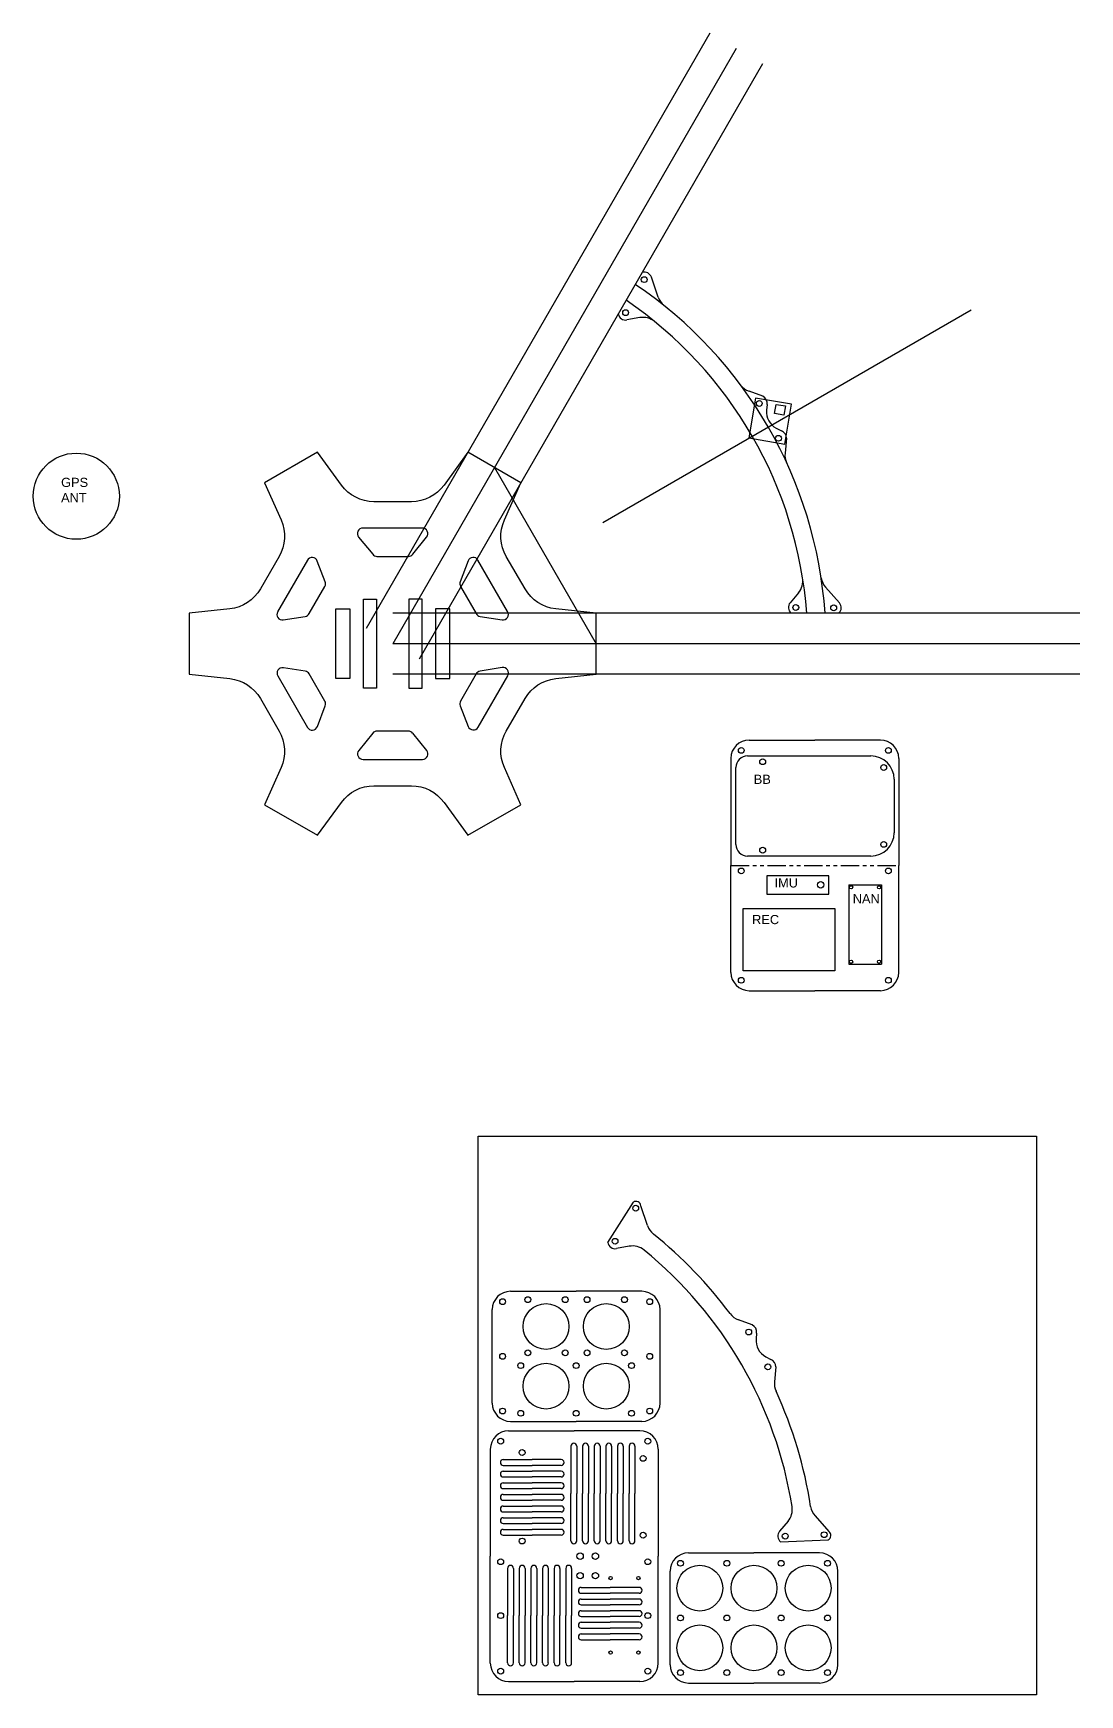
# Model space of a CAD drawing. Header units: millimetres. Extents: x -540 to 848, y -678 to 229.
# Drawn here: x 277 to 848, y -678 to 229 of the extents above; entities that cross this region are included whole.
import ezdxf

# ---------------------------------------------------------------- set-up
doc = ezdxf.new("R2010")
doc.units = ezdxf.units.MM
doc.header["$MEASUREMENT"] = 0
doc.linetypes.add('PHANTOM2', pattern=[1.25, 0.625, -0.125, 0.125, -0.125, 0.125, -0.125])
doc.styles.get("Standard").update_dxf_attribs({"font": 'arial.ttf'})

# ---------------------------------------------------------------- blocks, each defined once
blk = doc.blocks.new('*U3')
for p, q in [((3.32, 15.54), (-12.89, -12.54)), ((13.09, 3.82), (8.72, 15.12)), ((4.32, -13.6), (12.89, 1.24)), ((-9.81, -17), (2.19, -15.07))]:
    blk.add_line(p, q)
for centre, start, end in [((5.92, 14.04), 21.1272, 150), ((10.29, 2.74), 330, 21.1272), ((-10.29, -14.04), 150, 279.14916), ((1.72, -12.1), 279.14916, 330)]:
    blk.add_arc(centre, 3, start, end)
blk = doc.blocks.new('*U4')
at = {"color": 0, "linetype": 'ByBlock', "lineweight": -2, "transparency": 16777216}
for p, rotation in [((474.13, -46.34), 299.9999999999998), ((524.02, -76.36), 239.9999999999999), ((422.14, -132.76), 59.99999999999997), ((522.98, -134.58), 180), ((472.03, -162.78), 120)]:
    blk.add_blockref('*U3', p, dxfattribs=dict(at, rotation=rotation))
blk.add_blockref('*U3', (423.19, -74.54), dxfattribs=at)

msp = doc.modelspace()

# ---------------------------------------------------------------- linework, layer by layer
for p, q in [((646.15, 228.5), (458.66, -96.23)), ((660.57, 220.18), (473.08, -104.56)), ((674.99, 211.85), (487.5, -112.88)), ((617.89, 84.6), (614.27, 95.39)), ((587.77, -38.35), (788.7, 77.66)), ((607.95, 73.34), (600.91, 72.08)), ((671.08, 29.42), (667.41, 7.73)), ((675.07, 30.44), (667.56, 33.16)), ((690.8, 26.08), (671.08, 29.42)), ((677.44, 25.92), (677.15, 22.81)), ((687.13, 4.39), (690.8, 26.08)), ((682.42, 13.05), (685.18, 11.59)), ((667.41, 7.73), (687.13, 4.39)), ((687.96, 7.52), (687.18, -0.65)), ((432, -0.11), (403.16, -16.76)), ((543, -16.76), (514.16, -0.11)), ((528.58, -8.43), (584.08, -104.56)), ((694.58, -76.71), (689.97, -82.18)), ((709.31, -73.73), (716.84, -82.27)), ((362.08, -87.91), (362.08, -121.21)), ((848.06, -87.91), (473.08, -87.91)), ((584.08, -121.21), (584.08, -87.91)), ((848.06, -104.56), (473.08, -104.56)), ((848.06, -121.21), (473.08, -121.21)), ((667.65, -157.08), (703.45, -157.08)), ((673.98, -157.08), (703.45, -157.08)), ((732.92, -157.08), (703.45, -157.08)), ((739.25, -157.08), (703.45, -157.08)), ((657.65, -167.08), (657.65, -225.45)), ((660.39, -214.02), (660.39, -172.11)), ((666.74, -165.76), (734.05, -165.76)), ((749.25, -167.08), (749.25, -225.45)), ((746.75, -178.46), (746.75, -207.67)), ((403.16, -192.36), (432, -209.01)), ((514.16, -209.01), (543, -192.36)), ((657.65, -283.82), (657.65, -225.45)), ((734.05, -220.37), (666.74, -220.37)), ((749.25, -283.82), (749.25, -225.45)), ((677.19, -231.09), (677.19, -241.09)), ((711.19, -231.09), (677.19, -231.09)), ((711.19, -241.09), (711.19, -231.09)), ((677.19, -241.09), (711.19, -241.09)), ((721.99, -236.16), (739.77, -236.16)), ((721.99, -236.16), (721.99, -279.34)), ((739.77, -236.16), (739.77, -279.34)), ((664.32, -283.02), (664.32, -249.02)), ((664.32, -249.02), (714.32, -249.02)), ((714.32, -249.02), (714.32, -283.02)), ((721.99, -279.34), (739.77, -279.34)), ((714.32, -283.02), (664.32, -283.02)), ((667.65, -293.82), (703.45, -293.82)), ((673.98, -293.82), (703.45, -293.82)), ((732.92, -293.82), (703.45, -293.82)), ((739.25, -293.82), (703.45, -293.82)), ((519.66, -373.13), (824.46, -373.13)), ((519.66, -677.93), (519.66, -373.13)), ((824.46, -373.13), (824.46, -677.93)), ((590.45, -431.2), (604.42, -409.17)), ((612.14, -421.98), (608.52, -411.19)), ((602.2, -433.25), (595.15, -434.5)), ((537.39, -457.82), (573.2, -457.82)), ((543.73, -457.82), (573.2, -457.82)), ((602.67, -457.82), (573.2, -457.82)), ((609, -457.82), (573.2, -457.82)), ((527.39, -518.8), (527.39, -467.82)), ((619, -518.8), (619, -467.82)), ((669.32, -476.14), (661.81, -473.42)), ((671.69, -480.67), (671.4, -483.77)), ((676.67, -493.53), (679.43, -495)), ((682.21, -499.06), (681.43, -507.23)), ((536.35, -533.96), (572.15, -533.96)), ((537.39, -528.8), (573.2, -528.8)), ((542.68, -533.96), (572.15, -533.96)), ((543.73, -528.8), (573.2, -528.8)), ((601.62, -533.96), (572.15, -533.96)), ((607.95, -533.96), (572.15, -533.96)), ((602.67, -528.8), (573.2, -528.8)), ((609, -528.8), (573.2, -528.8)), ((570.35, -542.35), (570.35, -568.14)), ((573.52, -542.35), (573.52, -568.14)), ((576.7, -542.35), (576.7, -568.14)), ((579.87, -542.35), (579.87, -568.14)), ((583.05, -542.35), (583.05, -568.14)), ((586.22, -542.35), (586.22, -568.14)), ((589.4, -542.35), (589.4, -568.14)), ((592.57, -542.35), (592.57, -568.14)), ((595.75, -542.35), (595.75, -568.14)), ((598.92, -542.35), (598.92, -568.14)), ((602.1, -542.35), (602.1, -568.14)), ((605.27, -542.35), (605.27, -568.14)), ((526.35, -543.96), (526.35, -602.32)), ((533.43, -549.59), (549.25, -549.59)), ((533.43, -552.77), (549.25, -552.77)), ((565.06, -549.59), (549.25, -549.59)), ((565.06, -552.77), (549.25, -552.77)), ((617.95, -543.96), (617.95, -602.32)), ((533.43, -555.94), (549.25, -555.94)), ((533.43, -559.12), (549.25, -559.12)), ((565.06, -555.94), (549.25, -555.94)), ((565.06, -559.12), (549.25, -559.12)), ((533.43, -562.29), (549.25, -562.29)), ((533.43, -565.47), (549.25, -565.47)), ((533.43, -568.64), (549.25, -568.64)), ((565.06, -562.29), (549.25, -562.29)), ((565.06, -565.47), (549.25, -565.47)), ((565.06, -568.64), (549.25, -568.64)), ((570.35, -593.93), (570.35, -568.14)), ((573.52, -593.93), (573.52, -568.14)), ((576.7, -593.93), (576.7, -568.14)), ((579.87, -593.93), (579.87, -568.14)), ((583.05, -593.93), (583.05, -568.14)), ((586.22, -593.93), (586.22, -568.14)), ((589.4, -593.93), (589.4, -568.14)), ((592.57, -593.93), (592.57, -568.14)), ((595.75, -593.93), (595.75, -568.14)), ((598.92, -593.93), (598.92, -568.14)), ((602.1, -593.93), (602.1, -568.14)), ((605.27, -593.93), (605.27, -568.14)), ((533.43, -571.82), (549.25, -571.82)), ((533.43, -574.99), (549.25, -574.99)), ((533.43, -578.17), (549.25, -578.17)), ((565.06, -571.82), (549.25, -571.82)), ((565.06, -574.99), (549.25, -574.99)), ((565.06, -578.17), (549.25, -578.17)), ((533.43, -581.34), (549.25, -581.34)), ((533.43, -584.52), (549.25, -584.52)), ((533.43, -587.69), (549.25, -587.69)), ((565.06, -581.34), (549.25, -581.34)), ((565.06, -584.52), (549.25, -584.52)), ((565.06, -587.69), (549.25, -587.69)), ((688.83, -583.29), (684.22, -588.76)), ((703.56, -580.31), (711.09, -588.85)), ((533.43, -590.87), (549.25, -590.87)), ((565.06, -590.87), (549.25, -590.87)), ((684.73, -594.49), (710.79, -593.41)), ((526.35, -660.69), (526.35, -602.32)), ((617.95, -660.69), (617.95, -602.32)), ((634.46, -600.54), (670.26, -600.54)), ((640.79, -600.54), (670.26, -600.54)), ((699.73, -600.54), (670.26, -600.54)), ((706.06, -600.54), (670.26, -600.54)), ((535.79, -608.96), (535.79, -634.75)), ((538.96, -608.96), (538.96, -634.75)), ((542.14, -608.96), (542.14, -634.75)), ((545.31, -608.96), (545.31, -634.75)), ((548.49, -608.96), (548.49, -634.75)), ((551.66, -608.96), (551.66, -634.75)), ((554.84, -608.96), (554.84, -634.75)), ((558.01, -608.96), (558.01, -634.75)), ((561.19, -608.96), (561.19, -634.75)), ((564.36, -608.96), (564.36, -634.75)), ((567.54, -608.96), (567.54, -634.75)), ((570.71, -608.96), (570.71, -634.75)), ((624.46, -661.52), (624.46, -610.54)), ((716.06, -661.52), (716.06, -610.54)), ((576, -619.36), (591.82, -619.36)), ((576, -622.53), (591.82, -622.53)), ((607.63, -619.36), (591.82, -619.36)), ((607.63, -622.53), (591.82, -622.53)), ((576, -625.71), (591.82, -625.71)), ((576, -628.88), (591.82, -628.88)), ((576, -632.06), (591.82, -632.06)), ((607.63, -625.71), (591.82, -625.71)), ((607.63, -628.88), (591.82, -628.88)), ((607.63, -632.06), (591.82, -632.06)), ((535.79, -660.54), (535.79, -634.75)), ((538.96, -660.54), (538.96, -634.75)), ((542.14, -660.54), (542.14, -634.75)), ((545.31, -660.54), (545.31, -634.75)), ((548.49, -660.54), (548.49, -634.75)), ((551.66, -660.54), (551.66, -634.75)), ((554.84, -660.54), (554.84, -634.75)), ((558.01, -660.54), (558.01, -634.75)), ((561.19, -660.54), (561.19, -634.75)), ((564.36, -660.54), (564.36, -634.75)), ((567.54, -660.54), (567.54, -634.75)), ((570.71, -660.54), (570.71, -634.75)), ((576, -635.23), (591.82, -635.23)), ((576, -638.41), (591.82, -638.41)), ((576, -641.58), (591.82, -641.58)), ((607.63, -635.23), (591.82, -635.23)), ((607.63, -638.41), (591.82, -638.41)), ((607.63, -641.58), (591.82, -641.58)), ((576, -644.76), (591.82, -644.76)), ((576, -647.93), (591.82, -647.93)), ((607.63, -644.76), (591.82, -644.76)), ((607.63, -647.93), (591.82, -647.93)), ((536.35, -670.69), (572.15, -670.69)), ((542.68, -670.69), (572.15, -670.69)), ((601.62, -670.69), (572.15, -670.69)), ((607.95, -670.69), (572.15, -670.69)), ((824.46, -677.93), (519.66, -677.93)), ((634.46, -671.52), (670.26, -671.52)), ((640.79, -671.52), (670.26, -671.52)), ((699.73, -671.52), (670.26, -671.52)), ((706.06, -671.52), (670.26, -671.52))]:
    msp.add_line(p, q)
at = {"linetype": 'PHANTOM2', "ltscale": 16}
msp.add_line((657.65, -225.45), (749.25, -225.45), dxfattribs=at)
for points in [[(687.39, 25.2), (686.54, 20.16), (681.51, 21.01), (682.36, 26.05)], [(457.08, -80.31), (464.21, -80.31), (464.21, -128.81), (457.08, -128.81)], [(489.08, -80.31), (481.95, -80.31), (481.95, -128.81), (489.08, -128.81)], [(441.96, -85.57), (449.77, -85.57), (449.77, -123.55), (441.96, -123.55)], [(504.21, -85.57), (496.4, -85.57), (496.4, -123.55), (504.21, -123.55)]]:
    msp.add_lwpolyline(points, close=True)
for points in [[(514.16, -0.11), (501.09, -18.03, -0.239544), (483.32, -27.06), (462.85, -27.06, -0.239544), (445.08, -18.03), (432, -0.11)], [(403.16, -16.76), (412.15, -37.04, -0.239544), (411.08, -56.95), (400.85, -74.67, -0.239544), (384.14, -85.55), (362.08, -87.91)], [(584.08, -87.91), (562.03, -85.55, -0.239544), (545.32, -74.67), (535.08, -56.95, -0.239544), (534.02, -37.04), (543, -16.76)], [(362.08, -121.21), (384.14, -123.57, -0.239544), (400.85, -134.45), (411.08, -152.17, -0.239544), (412.15, -172.08), (403.16, -192.36)], [(543, -192.36), (534.02, -172.08, -0.239544), (535.08, -152.17), (545.32, -134.45, -0.239544), (562.03, -123.57), (584.08, -121.21)], [(432, -209.01), (445.08, -191.09, -0.239544), (462.85, -182.06), (483.32, -182.06, -0.239544), (501.09, -191.09), (514.16, -209.01)]]:
    msp.add_lwpolyline(points, format="xyb")
for centre, radius in [((610.35, 94.08), 1.59), ((600.19, 76.07), 1.59), ((673.13, 26.54), 1.59), ((683.6, 7.52), 1.59), ((300.39, -24.06), 23.5), ((693.07, -84.79), 1.59), ((713.74, -85), 1.59), ((663.31, -162.75), 1.59), ((743.59, -162.75), 1.59), ((675, -168.93), 1.59), ((741.04, -172.11), 1.59), ((675, -217.19), 1.59), ((741.04, -214.02), 1.59), ((663.31, -228.49), 1.59), ((706.65, -236.09), 1.75), ((743.59, -228.49), 1.59), ((723.26, -237.43), 0.889), ((738.5, -237.43), 0.889), ((723.26, -278.07), 0.889), ((738.5, -278.07), 0.889), ((663.31, -288.15), 1.59), ((743.59, -288.15), 1.59), ((605.71, -412.51), 1.59), ((594.44, -430.52), 1.59), ((533.06, -463.48), 1.59), ((546.84, -462.38), 1.59), ((567.24, -462.38), 1.59), ((579.16, -462.38), 1.59), ((599.56, -462.38), 1.59), ((613.34, -463.48), 1.59), ((556.75, -477.03), 12.5), ((589.64, -477.03), 12.5), ((667.38, -480.04), 1.59), ((533.06, -493.31), 1.59), ((542.95, -498.37), 1.59), ((556.75, -509.59), 12.5), ((546.84, -491.38), 1.59), ((567.24, -491.38), 1.59), ((573.2, -498.37), 1.59), ((589.64, -509.59), 12.5), ((579.16, -491.38), 1.59), ((599.56, -491.38), 1.59), ((603.45, -498.37), 1.59), ((613.34, -493.31), 1.59), ((677.85, -499.06), 1.59), ((533.06, -523.14), 1.59), ((542.95, -524.37), 1.59), ((573.2, -524.37), 1.59), ((603.45, -524.37), 1.59), ((613.34, -523.14), 1.59), ((532.01, -539.62), 1.59), ((612.29, -539.62), 1.59), ((543.7, -545.8), 1.59), ((609.74, -548.98), 1.59), ((708.55, -590.62), 1.59), ((543.7, -594.06), 1.59), ((609.74, -590.89), 1.59), ((687.31, -591.37), 1.59), ((532.01, -605.36), 1.59), ((575.35, -602.32), 1.75), ((583.7, -602.32), 1.75), ((612.29, -605.36), 1.59), ((640.68, -619.75), 12.5), ((630.12, -606.2), 1.59), ((655.47, -606.2), 1.59), ((670.26, -619.75), 12.5), ((685.05, -606.2), 1.59), ((699.83, -619.75), 12.5), ((710.4, -606.2), 1.59), ((575.35, -612.96), 1.75), ((583.7, -612.96), 1.75), ((591.96, -614.3), 0.889), ((607.2, -614.3), 0.889), ((532.01, -634.75), 1.59), ((612.29, -634.75), 1.59), ((630.12, -636.03), 1.59), ((655.47, -636.03), 1.59), ((685.05, -636.03), 1.59), ((710.4, -636.03), 1.59), ((640.68, -652.31), 12.5), ((670.26, -652.31), 12.5), ((699.83, -652.31), 12.5), ((591.96, -654.94), 0.889), ((607.2, -654.94), 0.889), ((532.01, -665.03), 1.59), ((612.29, -665.03), 1.59), ((630.12, -665.86), 1.59), ((655.47, -665.86), 1.59), ((685.05, -665.86), 1.59), ((710.4, -665.86), 1.59)]:
    msp.add_circle(centre, radius)
for centre, radius, start, end in [((473.08, -104.56), 236.58, 4.03562, 55.96438), ((610.35, 94.08), 4.13, 18.58051, 104.78473), ((473.08, -104.56), 226.58, 4.21405, 55.78595), ((627.37, 87.79), 10, 198.58051, 231.26607), ((600.19, 76.07), 4.05, 189.68958, 280.11645), ((609.71, 63.49), 10, 50.88861, 100.11645), ((670.97, 42.56), 10, 216.63021, 250.07793), ((673.13, 26.54), 4.36, 351.82067, 63.50127), ((687.11, 21.88), 10, 174.69916, 242.0208), ((683.6, 7.52), 4.36, 0, 68.69231), ((697.14, -1.59), 10, 174.57482, 204.68158), ((686.93, -70.26), 10, 319.88355, 9.11139), ((716.81, -67.12), 10, 188.73393, 221.41949), ((693.07, -84.79), 4.05, 139.88355, 230.31042), ((713.74, -85), 4.13, 315.21527, 41.41949), ((667.65, -167.08), 10, 90, 180), ((739.25, -167.08), 10, 0, 90), ((666.74, -172.11), 6.35, 90, 180), ((734.05, -178.46), 12.7, 0, 90), ((734.05, -207.67), 12.7, 270, 0), ((666.74, -214.02), 6.35, 180, 270), ((667.65, -283.82), 10, 180, 270), ((739.25, -283.82), 10, 270, 360), ((605.83, -411.47), 2.7, 5.91113, 121.59447), ((621.62, -418.79), 10, 198.58051, 231.26607), ((594.44, -430.52), 4.05, 189.68958, 280.11645), ((603.96, -443.09), 10, 50.88861, 100.11645), ((467.33, -611.14), 236.58, 36.63021, 51.26607), ((467.33, -611.14), 226.58, 9.11139, 50.88861), ((537.39, -467.82), 10, 90, 180), ((609, -467.82), 10, 0, 90), ((665.22, -464.02), 10, 216.63021, 250.07793), ((667.38, -480.04), 4.36, 351.82067, 63.50127), ((681.36, -484.7), 10, 174.69916, 242.0208), ((677.85, -499.06), 4.36, 0, 68.69231), ((691.39, -508.17), 10, 174.57482, 204.68158), ((467.33, -611.14), 236.58, 8.73393, 24.68158), ((537.39, -518.8), 10, 180, 270), ((609, -518.8), 10, 270, 360), ((536.35, -543.96), 10, 90, 180), ((607.95, -543.96), 10, 0, 90), ((571.94, -542.35), 1.59, 0, 180), ((578.29, -542.35), 1.59, 0, 180), ((584.64, -542.35), 1.59, 0, 180), ((590.99, -542.35), 1.59, 0, 180), ((597.34, -542.35), 1.59, 0, 180), ((603.69, -542.35), 1.59, 0, 180), ((533.43, -551.18), 1.59, 90, 270), ((565.06, -551.18), 1.59, 270, 90), ((533.43, -557.53), 1.59, 90, 270), ((565.06, -557.53), 1.59, 270, 90), ((533.43, -563.88), 1.59, 90, 270), ((533.43, -570.23), 1.59, 90, 270), ((565.06, -563.88), 1.59, 270, 90), ((565.06, -570.23), 1.59, 270, 90), ((533.43, -576.58), 1.59, 90, 270), ((565.06, -576.58), 1.59, 270, 90), ((681.18, -576.85), 10, 319.88355, 9.11139), ((711.06, -573.7), 10, 188.73393, 221.41949), ((533.43, -582.93), 1.59, 90, 270), ((533.43, -589.28), 1.59, 90, 270), ((565.06, -582.93), 1.59, 270, 90), ((565.06, -589.28), 1.59, 270, 90), ((687.31, -591.37), 4.05, 139.88355, 230.31042), ((709.51, -591.04), 2.7, 298.40553, 54.08887), ((571.94, -593.93), 1.59, 180, 0), ((578.29, -593.93), 1.59, 180, 0), ((584.64, -593.93), 1.59, 180, 0), ((590.99, -593.93), 1.59, 180, 0), ((597.34, -593.93), 1.59, 180, 0), ((603.69, -593.93), 1.59, 180, 0), ((634.46, -610.54), 10, 90, 180), ((706.06, -610.54), 10, 0, 90), ((537.38, -608.96), 1.59, 0, 180), ((543.73, -608.96), 1.59, 0, 180), ((550.08, -608.96), 1.59, 0, 180), ((556.43, -608.96), 1.59, 0, 180), ((562.78, -608.96), 1.59, 0, 180), ((569.13, -608.96), 1.59, 0, 180), ((576, -620.95), 1.59, 90, 270), ((607.63, -620.95), 1.59, 270, 90), ((576, -627.3), 1.59, 90, 270), ((576, -633.65), 1.59, 90, 270), ((607.63, -627.3), 1.59, 270, 90), ((607.63, -633.65), 1.59, 270, 90), ((576, -640), 1.59, 90, 270), ((607.63, -640), 1.59, 270, 90), ((576, -646.35), 1.59, 90, 270), ((607.63, -646.35), 1.59, 270, 90), ((536.35, -660.69), 10, 180, 270), ((537.38, -660.54), 1.59, 180, 0), ((543.73, -660.54), 1.59, 180, 0), ((550.08, -660.54), 1.59, 180, 0), ((556.43, -660.54), 1.59, 180, 0), ((562.78, -660.54), 1.59, 180, 0), ((569.13, -660.54), 1.59, 180, 0), ((607.95, -660.69), 10, 270, 360), ((634.46, -661.52), 10, 180, 270), ((706.06, -661.52), 10, 270, 360)]:
    msp.add_arc(centre, radius, start, end)

# ---------------------------------------------------------------- block references
msp.add_blockref('*U4', (0, 0))

# ---------------------------------------------------------------- texts
at = {"char_height": 5, "attachment_point": 1}
for s, insert in [('GPS\\PANT', (292.1, -14.03)), ('BB', (670.14, -176.01)), ('IMU', (681.45, -232.52)), ('NAN', (724.15, -241.17)), ('REC', (669.21, -252.52))]:
    msp.add_mtext_dynamic_manual_height_columns(s, width=15.9375, gutter_width=1, heights=[0], dxfattribs=dict(at, insert=insert))

doc.saveas('drawing.dxf')
